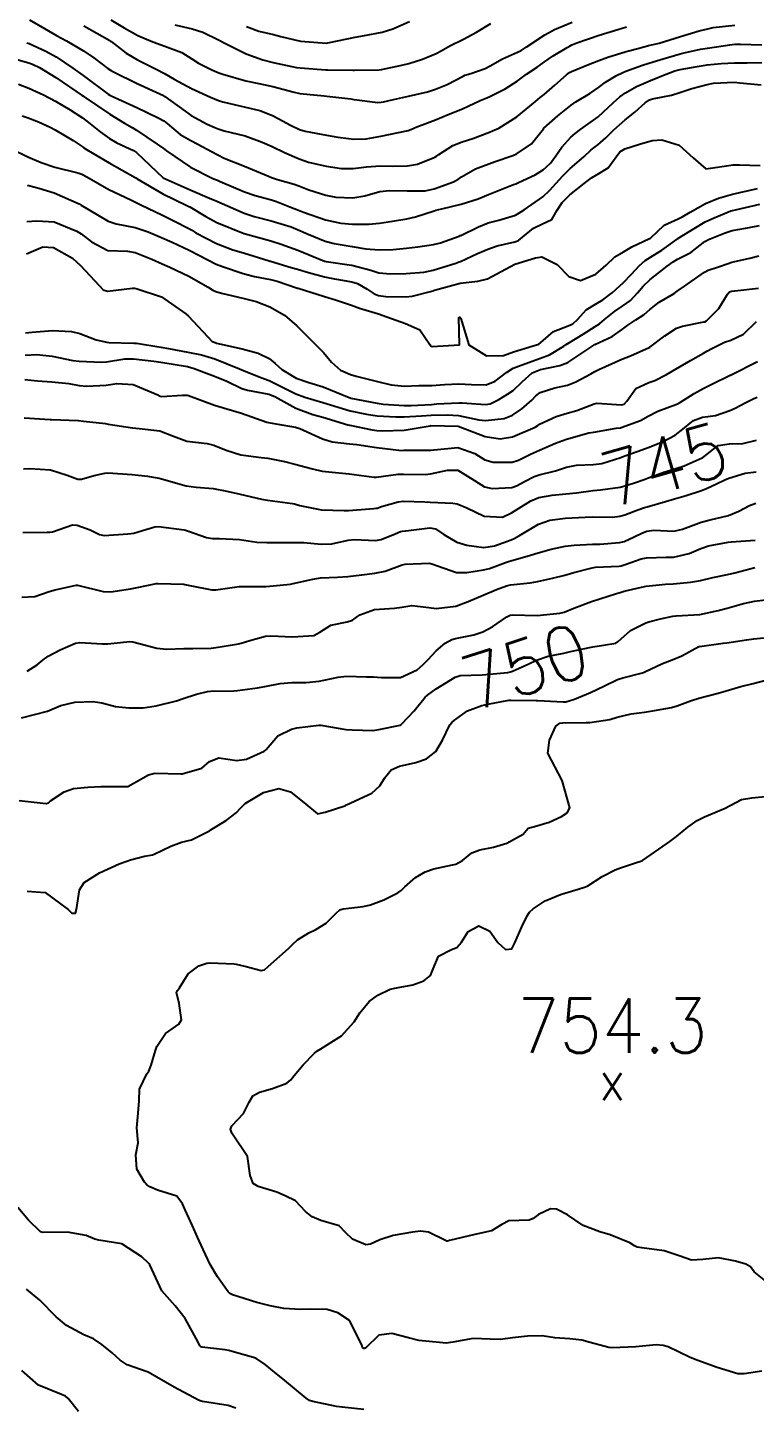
# Model space of a CAD drawing. Header units: metres. Extents: x 318500 to 325275, y 7408834 to 7428799.
# Drawn here: x 320091.4 to 320145, y 7412787.3 to 7412889 of the extents above; entities that cross this region are included whole.
import ezdxf
from ezdxf.enums import TextEntityAlignment as Align

# ---------------------------------------------------------------- set-up
doc = ezdxf.new("R2010")
doc.units = ezdxf.units.M
doc.header["$MEASUREMENT"] = 0
for name, color, linetype in [('Cotas', 45, 'Continuous'), ('Curvas de Nivel 1m', 11, 'Continuous'), ('Curvas de Nivel 5m', 15, 'Continuous'), ('Pontos Cotados', 45, 'Continuous')]:
    doc.layers.add(name, color=color, linetype=linetype)
doc.styles.add('Style-STANDARD', font='STANDARD.shx')

# ---------------------------------------------------------------- blocks, each defined once
blk = doc.blocks.new('ELVTXT_88')
at = {"layer": 'Pontos Cotados', "linetype": 'Continuous', "style": 'Style-STANDARD'}
for s, height, p in [('754.3', 4, (0, 4)), ('x', 3, (0, 0))]:
    blk.add_text(s, height=height, dxfattribs=at).set_placement(p, align=Align.MIDDLE_CENTER)

msp = doc.modelspace()

# ---------------------------------------------------------------- linework, layer by layer
at = {"layer": 'Curvas de Nivel 1m', "flags": 128}
for points, elevation in [([(320091.58, 7412889.52), (320092.68, 7412888.89), (320093.57, 7412888.38), (320094.31, 7412887.97), (320095.55, 7412887.24), (320096.32, 7412886.72), (320097.35, 7412885.93), (320097.54, 7412885.81), (320097.78, 7412885.68), (320099.52, 7412884.84), (320101.45, 7412883.94), (320101.51, 7412883.91), (320101.56, 7412883.88), (320103.49, 7412882.47), (320104.67, 7412881.83), (320105.24, 7412881.59), (320105.48, 7412881.49), (320105.94, 7412881.35), (320107.48, 7412880.97), (320108.73, 7412880.52), (320109.47, 7412880.19), (320110.37, 7412879.76), (320111.45, 7412879.27), (320112.15, 7412879.03), (320113.45, 7412878.74), (320114.57, 7412878.57), (320115.44, 7412878.56), (320116.42, 7412878.7), (320117.45, 7412878.77), (320118.35, 7412878.75), (320119.45, 7412878.77), (320120.19, 7412878.89), (320121.46, 7412879.4), (320121.59, 7412879.48), (320121.76, 7412879.61), (320122.8, 7412880.26), (320123.47, 7412880.54), (320124.26, 7412880.79), (320125.49, 7412881.25), (320125.71, 7412881.34), (320126.18, 7412881.55), (320127.5, 7412882.38), (320128.88, 7412883.51), (320129.23, 7412883.79), (320129.52, 7412884.03), (320130.3, 7412884.72), (320131.18, 7412885.48), (320131.39, 7412885.64), (320131.54, 7412885.72), (320132.78, 7412886.23), (320133.56, 7412886.53), (320134.22, 7412886.78), (320135.57, 7412887.18), (320135.76, 7412887.23), (320136.43, 7412887.41), (320137.31, 7412887.66), (320137.57, 7412887.71), (320137.99, 7412887.81), (320139.58, 7412888.3), (320140.95, 7412888.71), (320141.59, 7412888.87), (320141.98, 7412888.95), (320143.59, 7412889.14)], 732), ([(320107.58, 7412889.02), (320108.49, 7412888.7), (320109.58, 7412888.44), (320110.11, 7412888.3), (320111.57, 7412887.96), (320113.48, 7412887.81), (320113.57, 7412887.82), (320113.7, 7412887.85), (320115.58, 7412888.24), (320116.27, 7412888.37), (320117.58, 7412888.62), (320118.37, 7412888.87), (320119.59, 7412889.4)], 728), ([(320095.58, 7412889.07), (320097.49, 7412888), (320097.56, 7412887.96), (320097.6, 7412887.93), (320098.71, 7412887.07), (320099.55, 7412886.57), (320100.92, 7412885.89), (320101.54, 7412885.56), (320102.24, 7412885.16), (320103.52, 7412884.47), (320104.92, 7412883.83), (320105.51, 7412883.59), (320105.84, 7412883.49), (320107.5, 7412883.08), (320108.56, 7412882.84), (320109.5, 7412882.48), (320109.96, 7412882.23), (320110.82, 7412881.75), (320111.49, 7412881.44), (320111.9, 7412881.32), (320113.48, 7412881.03), (320114.3, 7412880.88), (320115.48, 7412880.73), (320116.4, 7412880.76), (320117.48, 7412880.95), (320118.07, 7412881.07), (320119.49, 7412881.36), (320119.69, 7412881.44), (320120.14, 7412881.63), (320121.5, 7412882.15), (320122.44, 7412882.54), (320123.5, 7412882.96), (320123.93, 7412883.15), (320124.8, 7412883.57), (320125.29, 7412883.78), (320125.51, 7412883.87), (320126.64, 7412884.43), (320127.53, 7412885.01), (320127.83, 7412885.23), (320128.23, 7412885.52), (320129.01, 7412886.04), (320129.55, 7412886.42), (320130.19, 7412886.86), (320131.21, 7412887.48), (320131.45, 7412887.61), (320131.57, 7412887.67), (320131.92, 7412887.82), (320133.58, 7412888.4), (320134.96, 7412888.81), (320135.59, 7412889)], 731), ([(320102.3, 7412889.15), (320103.58, 7412888.87), (320104.35, 7412888.62), (320105.57, 7412888.02), (320105.94, 7412887.82), (320107.56, 7412887.01), (320108.77, 7412886.57), (320109.55, 7412886.37), (320111.27, 7412886.02), (320111.54, 7412885.98), (320113.42, 7412885.84), (320113.54, 7412885.84), (320115.41, 7412885.82), (320115.54, 7412885.82), (320117.37, 7412885.84), (320117.54, 7412885.86), (320119.02, 7412886.18), (320119.55, 7412886.31), (320120.55, 7412886.63), (320121.56, 7412887.05), (320121.92, 7412887.25), (320122.56, 7412887.6), (320123.58, 7412888.11), (320124.53, 7412888.62), (320125.59, 7412889.26)], 729), ([(320091.38, 7412887.84), (320091.56, 7412887.77), (320092.78, 7412887.22), (320093.55, 7412886.8), (320094.77, 7412885.97), (320095.53, 7412885.41), (320097.39, 7412884.05), (320097.51, 7412883.97), (320097.6, 7412883.93), (320099.5, 7412883.06), (320101.07, 7412882.3), (320101.48, 7412882.07), (320101.74, 7412881.88), (320102.69, 7412881.08), (320103.47, 7412880.62), (320103.98, 7412880.36), (320104.99, 7412879.83), (320105.46, 7412879.57), (320105.92, 7412879.34), (320107.44, 7412878.73), (320109.2, 7412878), (320109.43, 7412877.91), (320109.87, 7412877.76), (320111.09, 7412877.41), (320111.43, 7412877.28), (320112.17, 7412876.99), (320113.42, 7412876.6), (320114.16, 7412876.45), (320115.42, 7412876.41), (320116.31, 7412876.56), (320117.42, 7412876.87), (320118.13, 7412876.95), (320119.42, 7412876.92), (320120.74, 7412876.93), (320121.42, 7412877.08), (320122.83, 7412877.59), (320123.22, 7412877.8), (320123.44, 7412877.95), (320124.47, 7412878.54), (320125.45, 7412878.92), (320125.92, 7412879.08), (320127.21, 7412879.53), (320127.39, 7412879.6), (320127.46, 7412879.63), (320128.59, 7412880.39), (320129.47, 7412881.5), (320129.49, 7412881.53), (320130.54, 7412882.45), (320131.51, 7412883.23), (320131.86, 7412883.47), (320132.89, 7412884.09), (320133.53, 7412884.53), (320134.05, 7412884.93), (320134.86, 7412885.43), (320135.32, 7412885.65), (320135.54, 7412885.74), (320136.77, 7412886.19), (320137.56, 7412886.44), (320138.29, 7412886.66), (320139.56, 7412887.02), (320139.85, 7412887.08), (320141.06, 7412887.35), (320141.57, 7412887.44), (320143.21, 7412887.68), (320143.57, 7412887.72), (320143.99, 7412887.73), (320145.57, 7412887.67)], 733), ([(320090.24, 7412886.72), (320091.54, 7412886.35), (320091.8, 7412886.26), (320092.31, 7412886), (320093.53, 7412885.27), (320095.46, 7412883.96), (320095.51, 7412883.93), (320095.6, 7412883.86), (320097.49, 7412882.58), (320098.59, 7412881.91), (320099.16, 7412881.59), (320099.47, 7412881.39), (320100.98, 7412880.37), (320101.46, 7412880.04), (320101.56, 7412879.97), (320101.69, 7412879.88), (320103.44, 7412878.67), (320105.1, 7412877.82), (320105.43, 7412877.7), (320105.63, 7412877.62), (320107.42, 7412876.85), (320108.21, 7412876.58), (320109.41, 7412876.25), (320109.78, 7412876.13), (320110.78, 7412875.75), (320111.41, 7412875.51), (320111.79, 7412875.35), (320113.4, 7412874.79), (320114.54, 7412874.55), (320115.39, 7412874.47), (320116.6, 7412874.47), (320117.39, 7412874.55), (320118.35, 7412874.7), (320119.4, 7412874.87), (320120.03, 7412875), (320121.41, 7412875.45), (320121.53, 7412875.49), (320121.98, 7412875.6), (320123.41, 7412875.94), (320124.65, 7412876.34), (320125.42, 7412876.65), (320127.27, 7412877.38), (320127.43, 7412877.44), (320127.62, 7412877.53), (320128.85, 7412878.1), (320129.44, 7412878.46), (320129.98, 7412878.96), (320130.39, 7412879.49), (320130.83, 7412880.13), (320131.48, 7412880.88), (320131.8, 7412881.16), (320132.23, 7412881.47), (320133.5, 7412882.37), (320134.64, 7412883.43), (320135.09, 7412883.85), (320135.52, 7412884.15), (320136.34, 7412884.6), (320137.54, 7412885.12), (320137.74, 7412885.2), (320138.19, 7412885.39), (320139.16, 7412885.76), (320139.55, 7412885.86), (320140.81, 7412886.09), (320141.55, 7412886.2), (320142.58, 7412886.31), (320143.56, 7412886.36), (320144.5, 7412886.36), (320145.56, 7412886.38)], 734), ([(320091.05, 7412882.45), (320091.48, 7412882.3), (320092.25, 7412882), (320093.11, 7412881.62), (320093.47, 7412881.43), (320094.79, 7412880.64), (320095.46, 7412880.18), (320095.58, 7412880.08), (320095.78, 7412879.96), (320097.45, 7412878.99), (320099.36, 7412877.9), (320099.43, 7412877.87), (320099.52, 7412877.81), (320101.41, 7412876.7), (320103.19, 7412875.85), (320103.33, 7412875.78), (320103.4, 7412875.75), (320104.59, 7412875.03), (320105.39, 7412874.59), (320107.34, 7412873.8), (320107.38, 7412873.79), (320107.4, 7412873.78), (320109.37, 7412873.23), (320110.13, 7412873), (320111.36, 7412872.55), (320113.33, 7412871.74), (320113.35, 7412871.74), (320113.44, 7412871.72), (320115.14, 7412871.48), (320115.35, 7412871.44), (320116.74, 7412871.07), (320117.34, 7412870.89), (320118.19, 7412870.8), (320119.34, 7412870.83), (320120.66, 7412870.94), (320121.34, 7412871.08), (320123.01, 7412871.59), (320123.26, 7412871.68), (320123.35, 7412871.72), (320124.62, 7412872.31), (320125.37, 7412872.63), (320126.06, 7412872.86), (320127.37, 7412873.17), (320127.63, 7412873.27), (320127.93, 7412873.52), (320128.73, 7412874.17), (320129.39, 7412874.48), (320130.08, 7412874.81), (320130.47, 7412875.49), (320130.84, 7412876.06), (320131.42, 7412876.63), (320132.48, 7412877.46), (320133.02, 7412877.87), (320133.44, 7412878.13), (320134.25, 7412878.63), (320134.82, 7412879.43), (320135.1, 7412879.79), (320135.47, 7412880.02), (320136.54, 7412880.35), (320137.48, 7412880.62), (320138.2, 7412880.67), (320139.47, 7412880.29), (320140.5, 7412879.35), (320141.45, 7412878.55), (320142.13, 7412878.65), (320143.45, 7412878.84), (320143.93, 7412878.84), (320145.45, 7412878.8)], 736), ([(320090.25, 7412880.03), (320091.45, 7412879.43), (320092.44, 7412879), (320093.44, 7412878.67), (320095.15, 7412878.24), (320095.43, 7412878.15), (320095.8, 7412877.95), (320097.42, 7412877.03), (320099.05, 7412876.26), (320099.4, 7412876.09), (320099.78, 7412875.9), (320101.39, 7412875.13), (320102.23, 7412874.71), (320103.38, 7412874.12), (320103.55, 7412874.02), (320103.84, 7412873.84), (320105.37, 7412873.05), (320106.58, 7412872.58), (320107.36, 7412872.35), (320109.25, 7412871.77), (320109.33, 7412871.75), (320109.35, 7412871.74), (320110.88, 7412871.28), (320111.34, 7412871.15), (320112.16, 7412870.91), (320113.34, 7412870.58), (320114.06, 7412870.43), (320115.34, 7412870.23), (320115.75, 7412870.1), (320116.48, 7412869.67), (320117, 7412869.34), (320117.32, 7412869.22), (320117.84, 7412869.13), (320119.32, 7412869.11), (320119.8, 7412869.16), (320121.33, 7412869.56), (320121.36, 7412869.58), (320121.43, 7412869.61), (320123.34, 7412870.13), (320124.63, 7412870.27), (320125.34, 7412870.45), (320127.35, 7412871.53), (320128.88, 7412871.98), (320129.36, 7412872.07), (320130.48, 7412871.49), (320131.34, 7412870.61), (320132.19, 7412870.32), (320133.34, 7412870.78), (320134.1, 7412871.44), (320134.73, 7412872.06), (320135.37, 7412872.44), (320135.99, 7412872.79), (320137.3, 7412873.4), (320137.36, 7412873.43), (320137.38, 7412873.45), (320138.38, 7412874.4), (320139.4, 7412874.86), (320139.75, 7412875.02), (320140.29, 7412875.36), (320141.42, 7412876), (320142.37, 7412876.39), (320143.42, 7412876.67), (320145.24, 7412877.1)], 737), ([(320091.42, 7412877.34), (320092.28, 7412877.13), (320093.41, 7412876.77), (320095.24, 7412875.96), (320095.4, 7412875.87), (320096.6, 7412875.15), (320097.39, 7412874.7), (320097.97, 7412874.5), (320099.38, 7412874.21), (320100.34, 7412873.89), (320101.37, 7412873.46), (320102.09, 7412873.14), (320103.36, 7412872.55), (320104.73, 7412871.83), (320105.35, 7412871.53), (320105.81, 7412871.35), (320107.34, 7412870.84), (320108.16, 7412870.62), (320109.34, 7412870.39), (320109.84, 7412870.26), (320111.33, 7412869.76), (320111.38, 7412869.74), (320113.32, 7412869.13), (320114.13, 7412868.9), (320115.31, 7412868.51), (320115.9, 7412868.27), (320117.3, 7412867.85), (320117.93, 7412867.65), (320119.29, 7412867.15), (320120.35, 7412866.69), (320121.09, 7412865.61), (320121.15, 7412865.5), (320121.27, 7412865.45), (320123.27, 7412865.58), (320123.24, 7412867.58), (320123.27, 7412867.61), (320123.3, 7412867.61), (320123.34, 7412867.58), (320123.37, 7412867.51), (320123.96, 7412865.57), (320125.26, 7412864.76), (320126.53, 7412864.8), (320127.27, 7412865.05), (320128.72, 7412865.51), (320129.14, 7412865.63), (320129.27, 7412865.75), (320130.21, 7412866.57), (320131.29, 7412866.97), (320131.64, 7412867.13), (320132.01, 7412867.47), (320132.62, 7412868.15), (320133.32, 7412868.58), (320133.86, 7412868.9), (320134.55, 7412869.43), (320135.34, 7412870.15), (320135.96, 7412870.79), (320136.55, 7412871.41), (320136.97, 7412871.79), (320137.36, 7412872.03), (320138.2, 7412872.56), (320139.34, 7412873.37), (320139.36, 7412873.39), (320139.38, 7412873.4), (320140.59, 7412874.15), (320141.4, 7412874.63), (320141.88, 7412874.86), (320142.99, 7412875.32), (320143.29, 7412875.44), (320143.41, 7412875.47), (320143.62, 7412875.52), (320145.42, 7412875.94)], 738), ([(320091.39, 7412874.66), (320092.11, 7412874.72), (320093.39, 7412874.65), (320095.07, 7412873.96), (320095.38, 7412873.76), (320096.16, 7412873.16), (320097.36, 7412872.53), (320098.8, 7412872.47), (320099.36, 7412872.39), (320100.61, 7412871.89), (320101.35, 7412871.55), (320101.92, 7412871.29), (320103.33, 7412870.64), (320104.74, 7412869.83), (320105.1, 7412869.6), (320105.32, 7412869.5), (320105.74, 7412869.39), (320107.31, 7412869.01), (320108.29, 7412868.76), (320109.31, 7412868.38), (320110.38, 7412867.75), (320111.29, 7412866.97), (320112.55, 7412865.73), (320113.26, 7412865.01), (320113.85, 7412864.31), (320114.52, 7412863.7), (320115.25, 7412863.39), (320115.66, 7412863.27), (320117.24, 7412862.87), (320118.25, 7412862.64), (320119.23, 7412862.54), (320120.29, 7412862.57), (320121.23, 7412862.59), (320122.18, 7412862.66), (320123.24, 7412862.71), (320124.16, 7412862.65), (320125.24, 7412862.64), (320125.9, 7412862.89), (320126.75, 7412863.54), (320127.25, 7412863.85), (320127.82, 7412864.08), (320129.26, 7412864.6), (320129.91, 7412864.85), (320130.98, 7412865.48), (320131.15, 7412865.6), (320131.27, 7412865.68), (320132.4, 7412866.35), (320133.29, 7412866.92), (320133.61, 7412867.13), (320133.98, 7412867.44), (320134.7, 7412868.04), (320135.32, 7412868.44), (320135.9, 7412868.84), (320136.41, 7412869.41), (320136.83, 7412869.91), (320137.34, 7412870.39), (320138.59, 7412871.38), (320139.03, 7412871.7), (320139.36, 7412871.88), (320140.33, 7412872.39), (320141.38, 7412873.18), (320141.47, 7412873.25), (320141.65, 7412873.34), (320142.87, 7412873.84), (320143.39, 7412873.99), (320144.51, 7412874.19), (320145.4, 7412874.37)], 739), ([(320091.28, 7412866.46), (320091.78, 7412866.5), (320093.28, 7412866.62), (320094.68, 7412866.57), (320095.28, 7412866.41), (320096.49, 7412865.94), (320097.27, 7412865.77), (320097.44, 7412865.76), (320099.27, 7412865.71), (320099.48, 7412865.69), (320101.26, 7412865.4), (320101.83, 7412865.31), (320103.26, 7412865.04), (320104.25, 7412864.84), (320105.25, 7412864.55), (320107.07, 7412863.8), (320107.24, 7412863.73), (320108.64, 7412863.17), (320109.24, 7412862.94), (320110.81, 7412862.17), (320111.22, 7412861.97), (320111.89, 7412861.73), (320113.21, 7412861.33), (320113.77, 7412861.15), (320115.21, 7412860.72), (320116.42, 7412860.46), (320117.2, 7412860.35), (320118.59, 7412860.26), (320119.2, 7412860.26), (320120.47, 7412860.35), (320121.2, 7412860.39), (320122.38, 7412860.42), (320123.2, 7412860.36), (320124.71, 7412860.05), (320125.2, 7412859.99), (320126.58, 7412860.16), (320127.2, 7412860.4), (320127.87, 7412860.86), (320128.61, 7412861.51), (320128.91, 7412861.82), (320129.23, 7412862.06), (320130.32, 7412862.4), (320131.24, 7412862.61), (320131.85, 7412862.86), (320132.97, 7412863.45), (320133.25, 7412863.6), (320133.56, 7412863.76), (320135.26, 7412864.52), (320135.9, 7412864.77), (320137.27, 7412865.38), (320137.31, 7412865.4), (320138.42, 7412866.24), (320139.29, 7412866.8), (320139.71, 7412866.95), (320141.3, 7412867.26), (320141.36, 7412867.28), (320141.48, 7412867.34), (320142.39, 7412868.25), (320143.03, 7412869.32), (320143.18, 7412869.47), (320143.33, 7412869.52), (320143.57, 7412869.55), (320145.33, 7412869.76)], 741), ([(320091.25, 7412864.81), (320092.13, 7412864.87), (320093.25, 7412864.73), (320094.78, 7412864.43), (320095.25, 7412864.38), (320096.87, 7412864.31), (320097.25, 7412864.33), (320098.62, 7412864.54), (320099.25, 7412864.55), (320100.75, 7412864.38), (320101.25, 7412864.31), (320103.09, 7412864.01), (320103.24, 7412863.98), (320103.72, 7412863.84), (320104.82, 7412863.41), (320105.23, 7412863.26), (320106.13, 7412862.91), (320107.23, 7412862.37), (320107.66, 7412862.23), (320109.22, 7412861.93), (320109.66, 7412861.76), (320111.21, 7412860.92), (320112.47, 7412860.45), (320113.2, 7412860.25), (320115.04, 7412859.69), (320115.15, 7412859.66), (320115.19, 7412859.65), (320116.85, 7412859.32), (320117.19, 7412859.27), (320117.61, 7412859.24), (320119.19, 7412859.29), (320121.13, 7412859.61), (320121.18, 7412859.62), (320123.19, 7412859.58), (320125.18, 7412858.81), (320126.29, 7412858.65), (320127.18, 7412858.79), (320128.86, 7412859.5), (320129.06, 7412859.63), (320129.19, 7412859.72), (320130.4, 7412860.29), (320131.21, 7412860.53), (320131.94, 7412860.74), (320133.22, 7412861.24), (320133.4, 7412861.27), (320135.22, 7412861.16), (320135.42, 7412861.21), (320135.61, 7412861.42), (320136.29, 7412862.35), (320137.24, 7412862.8), (320137.69, 7412862.94), (320138.54, 7412863.38), (320139.25, 7412863.8), (320140.31, 7412864.41), (320141.27, 7412864.96), (320141.51, 7412865.1), (320141.93, 7412865.33), (320142.83, 7412865.77), (320143.28, 7412865.93), (320144.22, 7412866.37), (320145.17, 7412867.29)], 742), ([(320091.23, 7412863.01), (320092.16, 7412862.93), (320093.23, 7412862.85), (320094.48, 7412862.72), (320095.23, 7412862.59), (320095.81, 7412862.54), (320097.23, 7412862.61), (320098.03, 7412862.72), (320099.23, 7412862.65), (320101.04, 7412861.88), (320101.22, 7412861.8), (320101.32, 7412861.78), (320102.87, 7412861.86), (320103.22, 7412861.87), (320103.24, 7412861.87), (320103.29, 7412861.85), (320105.21, 7412861.14), (320106.14, 7412860.87), (320107.2, 7412860.54), (320109.08, 7412859.88), (320109.19, 7412859.85), (320109.74, 7412859.76), (320111.19, 7412859.52), (320111.51, 7412859.41), (320113.17, 7412858.65), (320113.89, 7412858.43), (320115.18, 7412858.27), (320115.71, 7412858.22), (320117.17, 7412858.02), (320119.01, 7412857.8), (320119.17, 7412857.81), (320119.35, 7412857.81), (320121.17, 7412857.81), (320121.41, 7412857.84), (320123.17, 7412858), (320124.4, 7412857.57), (320125.16, 7412857.1), (320125.77, 7412856.94), (320127.16, 7412856.93), (320127.62, 7412857.07), (320128.52, 7412857.51), (320129.17, 7412857.81), (320130.35, 7412858.32), (320131.18, 7412858.62), (320132.81, 7412859.08), (320133.19, 7412859.15), (320134.84, 7412859.43), (320135.14, 7412859.47), (320135.19, 7412859.48), (320136.62, 7412859.99), (320137.2, 7412860.33), (320137.9, 7412860.7), (320139.22, 7412861.18), (320139.35, 7412861.24), (320139.57, 7412861.36), (320140.59, 7412861.99), (320141.24, 7412862.36), (320141.88, 7412862.69), (320143.19, 7412863.32), (320143.23, 7412863.34), (320143.25, 7412863.35), (320143.31, 7412863.37), (320145.26, 7412864.34)], 743), ([(320091.19, 7412860.19), (320093.1, 7412860.07), (320093.19, 7412860.07), (320095.16, 7412859.99), (320095.19, 7412859.99), (320095.55, 7412859.95), (320097.19, 7412859.77), (320097.37, 7412859.74), (320099.18, 7412859.45), (320099.66, 7412859.42), (320101.18, 7412859.24), (320102.2, 7412858.84), (320103.17, 7412858.48), (320104.68, 7412858.31), (320105.17, 7412858.18), (320106.09, 7412857.81), (320107.16, 7412857.48), (320108.65, 7412857.27), (320109.15, 7412857.23), (320110.39, 7412856.99), (320111.15, 7412856.78), (320112.45, 7412856.43), (320113.15, 7412856.27), (320113.64, 7412856.21), (320115.15, 7412856.08), (320116.98, 7412855.82), (320117.14, 7412855.82), (320118.75, 7412856.04), (320119.15, 7412856.05), (320120.74, 7412856.02), (320121.15, 7412856.06), (320122.39, 7412856.35), (320123.15, 7412856.35), (320124.39, 7412855.57), (320125.13, 7412855.11), (320125.7, 7412854.98), (320127.13, 7412855.07), (320127.48, 7412855.18), (320128.12, 7412855.52), (320128.78, 7412855.87), (320129.15, 7412856), (320130.35, 7412856.29), (320131.16, 7412856.56), (320131.91, 7412856.72), (320133.16, 7412856.76), (320133.77, 7412856.83), (320135.17, 7412857.28), (320135.27, 7412857.32), (320135.54, 7412857.42), (320136.73, 7412857.84), (320137.18, 7412858.02), (320138.24, 7412858.44), (320139.19, 7412858.91), (320139.74, 7412859.36), (320140.54, 7412860.01), (320141.2, 7412860.25), (320142.15, 7412860.38), (320143.21, 7412860.73), (320143.61, 7412860.92), (320144.34, 7412861.3), (320144.93, 7412861.59), (320145.23, 7412861.71)], 744), ([(320091.08, 7412851.74), (320092.87, 7412851.78), (320093.08, 7412851.77), (320093.27, 7412851.79), (320093.76, 7412851.97), (320094.74, 7412852.31), (320095.09, 7412852.3), (320096.06, 7412851.95), (320096.73, 7412851.59), (320097.08, 7412851.52), (320098.82, 7412851.64), (320099.08, 7412851.68), (320099.27, 7412851.71), (320099.92, 7412851.89), (320100.81, 7412852.16), (320101.08, 7412852.18), (320102.99, 7412851.94), (320103.08, 7412851.92), (320103.3, 7412851.85), (320104.64, 7412851.39), (320105.07, 7412851.31), (320105.59, 7412851.3), (320107.07, 7412851.23), (320108.34, 7412851.04), (320109.07, 7412851), (320110.33, 7412851), (320111.08, 7412851.01), (320111.8, 7412851.01), (320113.08, 7412850.9), (320113.87, 7412850.91), (320115.08, 7412851.18), (320115.55, 7412851.22), (320117.08, 7412851.15), (320117.51, 7412851.23), (320118.54, 7412851.65), (320118.92, 7412851.81), (320119.09, 7412851.85), (320119.33, 7412851.88), (320121.09, 7412852.08), (320121.5, 7412852.01), (320122.12, 7412851.59), (320123.08, 7412851.03), (320123.83, 7412850.82), (320125.08, 7412850.65), (320125.87, 7412850.76), (320127.09, 7412851.2), (320127.32, 7412851.3), (320127.7, 7412851.52), (320129.1, 7412852.36), (320129.94, 7412852.65), (320131.1, 7412852.8), (320132.54, 7412852.89), (320133.1, 7412852.9), (320134.55, 7412852.88), (320135.11, 7412852.94), (320135.47, 7412853.06), (320136.44, 7412853.41), (320136.93, 7412853.59), (320137.11, 7412853.64), (320138.47, 7412854.03), (320139.12, 7412854.22), (320140, 7412854.48), (320141.13, 7412854.85), (320141.48, 7412854.99), (320142.22, 7412855.33), (320142.85, 7412855.62), (320143.15, 7412855.75), (320144.35, 7412856.11), (320145.15, 7412856.22)], 746), ([(320091.01, 7412846.98), (320091.98, 7412847.03), (320093.02, 7412847.4), (320093.47, 7412847.53), (320095.03, 7412847.87), (320095.13, 7412847.86), (320097.02, 7412847.39), (320097.57, 7412847.37), (320099.03, 7412847.6), (320099.28, 7412847.64), (320100.48, 7412847.89), (320100.93, 7412847.99), (320101.03, 7412847.99), (320102.95, 7412847.93), (320103.03, 7412847.92), (320103.4, 7412847.84), (320105.03, 7412847.53), (320105.31, 7412847.53), (320107.03, 7412847.76), (320107.06, 7412847.77), (320109.03, 7412847.77), (320110.82, 7412847.95), (320111.03, 7412847.98), (320112.47, 7412848.3), (320113.04, 7412848.4), (320114.28, 7412848.46), (320115.04, 7412848.51), (320116.08, 7412848.64), (320117.05, 7412848.74), (320117.81, 7412848.89), (320119.06, 7412849.36), (320119.28, 7412849.41), (320121.06, 7412849.48), (320121.23, 7412849.44), (320123.05, 7412848.81), (320123.83, 7412848.79), (320125.05, 7412848.99), (320125.5, 7412849.1), (320126.68, 7412849.54), (320126.96, 7412849.63), (320127.06, 7412849.66), (320128.51, 7412850.07), (320129.07, 7412850.26), (320130.03, 7412850.53), (320131.08, 7412850.73), (320131.74, 7412850.81), (320133.08, 7412850.88), (320133.63, 7412850.89), (320135.08, 7412851), (320135.42, 7412851.09), (320136.1, 7412851.41), (320136.77, 7412851.73), (320137.09, 7412851.85), (320137.61, 7412851.91), (320139.09, 7412851.85), (320139.72, 7412851.99), (320141.1, 7412852.51), (320141.75, 7412852.69), (320143.11, 7412853), (320143.88, 7412853.31), (320144.67, 7412853.74), (320145.12, 7412853.91)], 747), ([(320091.4, 7412841.54), (320092.15, 7412841.99), (320092.59, 7412842.36), (320092.96, 7412842.64), (320093.84, 7412843.1), (320094.97, 7412843.6), (320095.28, 7412843.65), (320096.97, 7412843.55), (320097.35, 7412843.55), (320098.98, 7412843.71), (320099.19, 7412843.69), (320100.97, 7412843.23), (320101.7, 7412843.14), (320102.97, 7412843.19), (320103.62, 7412843.19), (320104.97, 7412843.22), (320105.48, 7412843.31), (320106.98, 7412843.55), (320107.18, 7412843.59), (320107.83, 7412843.79), (320108.98, 7412844.11), (320109.36, 7412844.14), (320110.98, 7412844.07), (320112.54, 7412844.17), (320112.99, 7412844.4), (320113.79, 7412844.92), (320115, 7412845.17), (320115.39, 7412845.3), (320115.94, 7412845.68), (320117.01, 7412846.08), (320118.48, 7412846.18), (320119.02, 7412846.24), (320119.76, 7412846.37), (320121.02, 7412846.23), (320121.56, 7412846.14), (320123.02, 7412846.32), (320123.93, 7412846.66), (320125.03, 7412847.14), (320126.02, 7412847.55), (320126.74, 7412847.82), (320127.04, 7412847.89), (320128.5, 7412848.05), (320129.04, 7412848.14), (320130.15, 7412848.38), (320131.05, 7412848.6), (320131.72, 7412848.8), (320133.06, 7412849.15), (320133.31, 7412849.19), (320135.06, 7412849.26), (320135.19, 7412849.29), (320135.57, 7412849.41), (320136.67, 7412849.8), (320137.07, 7412849.89), (320138.53, 7412849.92), (320139.07, 7412849.94), (320140.22, 7412850.21), (320141.08, 7412850.57), (320141.65, 7412850.76), (320143.09, 7412851.04), (320143.33, 7412851.07), (320145.09, 7412851.19)], 748), ([(320090.99, 7412838.1), (320092.91, 7412838.59), (320093.89, 7412838.99), (320094.91, 7412839.25), (320096.28, 7412839.3), (320096.91, 7412839.2), (320097.91, 7412838.92), (320098.91, 7412838.82), (320099.97, 7412838.83), (320100.91, 7412838.97), (320102.41, 7412839.35), (320102.92, 7412839.51), (320103.9, 7412839.84), (320104.71, 7412840.03), (320104.92, 7412840.05), (320106.65, 7412840.08), (320106.92, 7412840.11), (320108.4, 7412840.31), (320108.93, 7412840.41), (320110.05, 7412840.63), (320110.93, 7412840.69), (320111.97, 7412840.7), (320112.94, 7412840.8), (320114.34, 7412841.1), (320114.94, 7412841.16), (320116.39, 7412841.12), (320116.94, 7412841.12), (320117.53, 7412841.07), (320118.94, 7412841.07), (320120.15, 7412841.62), (320120.58, 7412841.99), (320120.96, 7412842.38), (320121.55, 7412843.02), (320122.23, 7412843.59), (320122.71, 7412843.86), (320122.99, 7412843.93), (320124.34, 7412844.21), (320124.99, 7412844.44), (320125.74, 7412844.81), (320126.76, 7412845.53), (320127.01, 7412845.66), (320127.16, 7412845.67), (320129.01, 7412845.64), (320130.69, 7412845.81), (320131.01, 7412845.89), (320131.71, 7412846.17), (320133.02, 7412846.66), (320134.85, 7412847.25), (320135.03, 7412847.3), (320135.12, 7412847.33), (320135.42, 7412847.42), (320136.71, 7412847.73), (320137.04, 7412847.8), (320138.48, 7412847.94), (320139.04, 7412847.97), (320140.31, 7412848.09), (320141.04, 7412848.22), (320141.96, 7412848.42), (320143.05, 7412848.65), (320143.58, 7412848.78), (320145.06, 7412849.18)], 749), ([(320091.41, 7412825.32), (320092.73, 7412825.21), (320094.44, 7412823.96), (320094.71, 7412823.71), (320094.97, 7412823.69), (320095.04, 7412823.96), (320095.26, 7412825.42), (320095.61, 7412825.95), (320096.75, 7412826.68), (320098.18, 7412827.34), (320098.76, 7412827.54), (320099.03, 7412827.62), (320100.06, 7412827.89), (320100.64, 7412828), (320100.76, 7412828.04), (320101.99, 7412828.64), (320102.78, 7412828.92), (320103.52, 7412829.1), (320104.79, 7412829.73), (320104.84, 7412829.77), (320104.91, 7412829.82), (320106.09, 7412830.52), (320106.81, 7412831.1), (320107.15, 7412831.46), (320107.48, 7412831.79), (320108.83, 7412832.6), (320109.96, 7412832.88), (320110.83, 7412832.64), (320111.96, 7412831.73), (320112.81, 7412831.01), (320113.38, 7412831.14), (320114.82, 7412831.62), (320114.87, 7412831.64), (320114.95, 7412831.69), (320116.83, 7412832.55), (320117.42, 7412833.07), (320117.74, 7412833.65), (320118.25, 7412834.26), (320118.86, 7412834.53), (320120.05, 7412834.81), (320120.86, 7412835.08), (320121.54, 7412835.6), (320122.03, 7412836.44), (320122.58, 7412837.58), (320122.72, 7412837.76), (320122.91, 7412837.93), (320123.88, 7412838.6), (320124.92, 7412838.99), (320125.38, 7412839.1), (320126.93, 7412839.39), (320127.06, 7412839.4), (320128.93, 7412839.37), (320129.06, 7412839.37), (320130.93, 7412839.27), (320131.12, 7412839.28), (320131.76, 7412839.47), (320132.94, 7412839.96), (320133.93, 7412840.43), (320134.94, 7412840.91), (320135.32, 7412841.05), (320136.77, 7412841.4), (320136.9, 7412841.45), (320136.95, 7412841.48), (320138.25, 7412842.09), (320138.96, 7412842.36), (320139.68, 7412842.65), (320140.92, 7412843.34), (320140.96, 7412843.36), (320140.98, 7412843.36), (320142.72, 7412843.59), (320142.98, 7412843.62), (320144.44, 7412843.84), (320144.99, 7412843.92), (320146.23, 7412844.03)], 751), ([(320145.58, 7412789.96), (320144.27, 7412789.75), (320143.8, 7412789.76), (320142.27, 7412790.22), (320140.86, 7412790.75), (320140.28, 7412790.96), (320139.47, 7412791.35), (320138.67, 7412791.74), (320138.29, 7412791.85), (320137.77, 7412791.9), (320136.29, 7412791.74), (320134.55, 7412791.67), (320134.29, 7412791.7), (320132.92, 7412792.06), (320132.3, 7412792.23), (320131.42, 7412792.34), (320130.3, 7412792.42), (320129.37, 7412792.56), (320128.3, 7412792.54), (320127.19, 7412792.41), (320126.3, 7412792.28), (320125.54, 7412792.3), (320124.3, 7412792.35), (320122.8, 7412792.08), (320122.29, 7412792.01), (320121.81, 7412792.07), (320120.29, 7412792.22), (320119.51, 7412792.4), (320118.3, 7412792.72), (320117.34, 7412792.6), (320116.37, 7412791.66), (320116.28, 7412791.63), (320116.24, 7412791.63), (320116.14, 7412791.66), (320116.07, 7412791.88), (320115.17, 7412793.68), (320114.32, 7412794.26), (320113.53, 7412794.49), (320112.32, 7412794.52), (320111.55, 7412794.49), (320110.32, 7412794.58), (320109.32, 7412794.76), (320108.33, 7412795), (320106.54, 7412795.58), (320106.34, 7412795.68), (320106.23, 7412795.79), (320105.45, 7412796.9), (320104.9, 7412797.81), (320104.38, 7412798.91), (320103.97, 7412799.83), (320103.59, 7412800.65), (320103.05, 7412801.84), (320102.87, 7412802.29), (320102.43, 7412802.84), (320101.01, 7412803.28), (320100.44, 7412803.53), (320100.24, 7412803.67), (320100.05, 7412803.88), (320099.5, 7412804.84), (320099.42, 7412805.89), (320099.59, 7412806.78), (320099.5, 7412807.88), (320099.58, 7412808.95), (320099.67, 7412809.88), (320099.69, 7412810.73), (320100.23, 7412811.87), (320100.37, 7412812.06), (320100.56, 7412812.51), (320100.86, 7412813.58), (320100.96, 7412813.87), (320101.61, 7412814.84), (320102.6, 7412815.51), (320102.78, 7412815.85), (320102.62, 7412817.05), (320102.41, 7412817.85), (320102.49, 7412817.99), (320102.64, 7412818.19), (320103.27, 7412819.22), (320104.06, 7412819.83), (320104.66, 7412820.01), (320104.89, 7412820.04), (320106.66, 7412819.96), (320106.82, 7412819.94), (320107.56, 7412819.78), (320108.66, 7412819.48), (320108.91, 7412819.52), (320109.18, 7412819.76), (320110.67, 7412821.09), (320110.99, 7412821.42), (320111.34, 7412821.73), (320112.17, 7412822.24), (320112.69, 7412822.49), (320113.46, 7412822.95), (320114.18, 7412823.7), (320114.46, 7412823.94), (320114.71, 7412824.02), (320116.19, 7412824.2), (320116.72, 7412824.31), (320117.7, 7412824.67), (320118.73, 7412825.2), (320118.99, 7412825.38), (320119.25, 7412825.63), (320120.04, 7412826.33), (320120.76, 7412826.74), (320121.39, 7412826.97), (320122.77, 7412827.27), (320123.02, 7412827.32), (320123.51, 7412827.57), (320124.19, 7412828.15), (320124.78, 7412828.37), (320125.78, 7412828.55), (320126.78, 7412828.85), (320127.97, 7412829.51), (320128.34, 7412829.97), (320128.8, 7412830.08), (320129.9, 7412830.4), (320130.81, 7412830.83), (320131.21, 7412831.08), (320131.41, 7412831.47), (320130.85, 7412833.48), (320129.8, 7412835.49), (320129.92, 7412836.45), (320130.38, 7412837.49), (320130.69, 7412837.69), (320130.9, 7412837.72), (320132.61, 7412837.75), (320132.9, 7412837.76), (320134.36, 7412837.97), (320134.91, 7412838.13), (320135.94, 7412838.38), (320136.92, 7412838.52), (320137.67, 7412838.64), (320138.92, 7412838.85), (320139.32, 7412838.97), (320140.32, 7412839.35), (320140.93, 7412839.54), (320142.35, 7412839.91), (320142.94, 7412840.08), (320144.02, 7412840.39), (320144.94, 7412840.61), (320146.79, 7412841.11)], 752), ([(320146.35, 7412796.18), (320145, 7412797.28), (320144.73, 7412797.64), (320144.38, 7412797.83), (320143.62, 7412798.05), (320142.38, 7412798.31), (320141.23, 7412798.18), (320140.38, 7412798.12), (320139.47, 7412798.44), (320138.38, 7412798.81), (320136.73, 7412799.04), (320136.39, 7412799.09), (320136.19, 7412799.19), (320135.85, 7412799.4), (320134.4, 7412800), (320133.62, 7412800.22), (320132.41, 7412800.68), (320131.25, 7412801.46), (320130.43, 7412801.9), (320129.98, 7412801.92), (320129.11, 7412801.49), (320128.72, 7412801.19), (320128.41, 7412801.09), (320126.91, 7412801.02), (320126.41, 7412800.76), (320125.64, 7412800.3), (320124.4, 7412800.01), (320122.55, 7412799.58), (320122.39, 7412799.53), (320122.35, 7412799.54), (320122.26, 7412799.58), (320120.99, 7412800.2), (320120.4, 7412800.26), (320119.82, 7412800.2), (320118.39, 7412799.95), (320117.42, 7412799.64), (320116.72, 7412799.32), (320116.38, 7412799.25), (320115.39, 7412799.67), (320114.88, 7412800.16), (320114.4, 7412800.66), (320113.05, 7412801.06), (320112.41, 7412801.33), (320111.93, 7412801.72), (320111.2, 7412802.5), (320110.43, 7412802.88), (320109.81, 7412803.13), (320108.44, 7412803.55), (320108.06, 7412803.77), (320107.85, 7412804.37), (320107.66, 7412805.78), (320106.5, 7412807.48), (320106.4, 7412807.79), (320106.5, 7412808.03), (320107.35, 7412808.94), (320107.77, 7412809.78), (320108.05, 7412810.25), (320108.53, 7412810.52), (320109.5, 7412810.79), (320110.54, 7412811.18), (320110.85, 7412811.43), (320111.09, 7412811.73), (320111.76, 7412812.52), (320112.57, 7412813.37), (320112.76, 7412813.52), (320113.05, 7412813.71), (320114, 7412814.28), (320114.59, 7412814.67), (320115.52, 7412815.68), (320115.93, 7412816.35), (320116.62, 7412817.19), (320117.25, 7412817.65), (320118.18, 7412818.09), (320118.64, 7412818.19), (320119.85, 7412818.41), (320120.65, 7412818.71), (320121.14, 7412819.11), (320121.35, 7412819.6), (320121.74, 7412820.52), (320122.68, 7412821.03), (320123.08, 7412821.18), (320123.43, 7412821.57), (320123.91, 7412822.35), (320124.7, 7412822.76), (320125.53, 7412822.38), (320126.1, 7412821.54), (320126.68, 7412821.01), (320127.13, 7412821.08), (320127.35, 7412821.52), (320127.87, 7412822.68), (320128.28, 7412823.51), (320128.45, 7412823.77), (320128.72, 7412824.02), (320129.6, 7412824.62), (320130.73, 7412825.07), (320131.04, 7412825.17), (320132.04, 7412825.46), (320132.57, 7412825.63), (320132.74, 7412825.72), (320133.8, 7412826.39), (320134.76, 7412826.89), (320135.14, 7412827.04), (320136.25, 7412827.41), (320136.65, 7412827.53), (320136.77, 7412827.58), (320137.42, 7412828.03), (320138.79, 7412828.98), (320139.29, 7412829.36), (320140.12, 7412830.03), (320140.81, 7412830.52), (320141.35, 7412830.8), (320142.57, 7412831.32), (320142.75, 7412831.39), (320142.82, 7412831.42), (320144.07, 7412832.07), (320144.83, 7412832.2), (320145.82, 7412832.29)], 753), ([(320116.22, 7412787.13), (320114.62, 7412787.29), (320114.22, 7412787.35), (320112.48, 7412787.71), (320112.23, 7412787.8), (320111.98, 7412787.96), (320110.25, 7412789.39), (320109.8, 7412789.75), (320108.96, 7412790.45), (320108.27, 7412790.91), (320106.7, 7412791.36), (320106.28, 7412791.47), (320106.01, 7412791.53), (320104.28, 7412791.72), (320104.21, 7412791.75), (320104.14, 7412791.82), (320104.01, 7412792.1), (320103.05, 7412793.84), (320102.32, 7412794.76), (320101.33, 7412795.86), (320100.44, 7412797.79), (320100.4, 7412797.87), (320100.36, 7412797.91), (320099.86, 7412798.38), (320098.38, 7412799.34), (320096.7, 7412799.61), (320096.39, 7412799.68), (320095.75, 7412799.94), (320094.39, 7412800.2), (320092.57, 7412800.16), (320092.39, 7412800.21), (320091.5, 7412801.09), (320090.71, 7412802.01)], 751), ([(320095.18, 7412786.98), (320094.44, 7412787.95), (320094.23, 7412788.12), (320093.95, 7412788.24), (320092.24, 7412788.93), (320091.02, 7412790)], 749)]:
    msp.add_lwpolyline(points, dxfattribs=dict(at, elevation=elevation))
at = {"layer": 'Curvas de Nivel 5m', "flags": 128}
for points, elevation in [([(320097.58, 7412889.53), (320098.56, 7412888.93), (320099.57, 7412888.38), (320100.68, 7412887.89), (320101.56, 7412887.58), (320102.81, 7412887.12), (320103.55, 7412886.66), (320104.03, 7412886.32), (320105.02, 7412885.83), (320105.54, 7412885.62), (320105.84, 7412885.52), (320107.53, 7412885.03), (320108.48, 7412884.83), (320109.52, 7412884.6), (320111.08, 7412884.19), (320111.52, 7412884.1), (320113.31, 7412883.93), (320113.51, 7412883.9), (320115.27, 7412883.69), (320115.48, 7412883.66), (320115.51, 7412883.66), (320117.27, 7412883.43), (320117.51, 7412883.45), (320117.68, 7412883.48), (320118.42, 7412883.65), (320119.31, 7412883.85), (320119.51, 7412883.9), (320120.91, 7412884.23), (320121.52, 7412884.41), (320122.36, 7412884.77), (320123.54, 7412885.38), (320123.68, 7412885.44), (320124.11, 7412885.57), (320125.18, 7412885.93), (320125.55, 7412886.13), (320126.44, 7412886.66), (320127.56, 7412887.13), (320127.83, 7412887.27), (320128.2, 7412887.52), (320129.58, 7412888.43), (320130.28, 7412888.8), (320131.59, 7412889.35)], 730), ([(320090.76, 7412884.78), (320091.52, 7412884.5), (320092.62, 7412883.99), (320093.5, 7412883.53), (320094.58, 7412882.88), (320095.48, 7412882.29), (320095.93, 7412881.95), (320096.8, 7412881.26), (320097.47, 7412880.78), (320098.01, 7412880.47), (320099.24, 7412879.9), (320099.46, 7412879.76), (320101.43, 7412877.88), (320103.42, 7412876.99), (320104.85, 7412876.38), (320105.4, 7412876.15), (320106.17, 7412875.81), (320107.4, 7412875.27), (320108.15, 7412875.04), (320109.39, 7412874.71), (320110.88, 7412874.26), (320111.38, 7412874.06), (320112.13, 7412873.73), (320113.37, 7412873.21), (320114.04, 7412873.04), (320115.37, 7412872.83), (320116.38, 7412872.66), (320117.36, 7412872.58), (320118.4, 7412872.61), (320119.37, 7412872.7), (320120.2, 7412872.79), (320121.37, 7412872.96), (320121.87, 7412873.1), (320123.25, 7412873.58), (320123.34, 7412873.62), (320123.38, 7412873.63), (320124.68, 7412874.28), (320125.39, 7412874.56), (320126.18, 7412874.77), (320127.4, 7412875.14), (320127.66, 7412875.27), (320128.04, 7412875.52), (320129.42, 7412876.48), (320129.95, 7412876.97), (320130.42, 7412877.49), (320130.9, 7412878.02), (320131.45, 7412878.56), (320131.94, 7412878.98), (320132.47, 7412879.46), (320132.99, 7412879.94), (320133.47, 7412880.32), (320134.08, 7412880.84), (320134.67, 7412881.43), (320135.5, 7412882.16), (320136.21, 7412882.71), (320136.98, 7412883.41), (320137.29, 7412883.63), (320137.51, 7412883.71), (320138.92, 7412883.98), (320139.52, 7412884.16), (320140.41, 7412884.47), (320141.53, 7412884.77), (320142.01, 7412884.86), (320143.53, 7412884.92), (320143.96, 7412884.89), (320145.53, 7412884.74)], 735), ([(320091.35, 7412872.27), (320092.56, 7412872.79), (320093.36, 7412872.76), (320094.76, 7412871.97), (320095.34, 7412871.43), (320096.72, 7412869.94), (320097.02, 7412869.64), (320097.32, 7412869.54), (320099.17, 7412869.75), (320099.32, 7412869.75), (320099.51, 7412869.71), (320101.31, 7412869.12), (320102.04, 7412868.6), (320103.11, 7412867.85), (320103.3, 7412867.7), (320105.05, 7412865.82), (320105.27, 7412865.74), (320105.37, 7412865.71), (320107.26, 7412865.29), (320108.44, 7412864.96), (320109.26, 7412864.57), (320109.7, 7412864.21), (320110.18, 7412863.76), (320111.24, 7412863.12), (320112.17, 7412862.8), (320113.23, 7412862.48), (320115.14, 7412861.69), (320115.22, 7412861.66), (320115.26, 7412861.65), (320117.21, 7412861.27), (320117.66, 7412861.21), (320119.21, 7412861.1), (320119.73, 7412861.11), (320121.21, 7412861.19), (320121.6, 7412861.22), (320123.22, 7412861.3), (320123.49, 7412861.3), (320125.21, 7412861.18), (320125.54, 7412861.23), (320126.18, 7412861.55), (320126.83, 7412861.93), (320127.23, 7412862.22), (320127.91, 7412862.85), (320128.64, 7412863.51), (320129.25, 7412863.77), (320130.69, 7412864.05), (320131.26, 7412864.28), (320133.04, 7412865.45), (320133.18, 7412865.55), (320133.27, 7412865.59), (320134.53, 7412866.18), (320135.29, 7412866.73), (320135.68, 7412867.03), (320136.29, 7412867.41), (320136.89, 7412867.82), (320137.31, 7412868.19), (320137.99, 7412868.72), (320139.1, 7412869.37), (320139.33, 7412869.52), (320139.87, 7412869.89), (320141.35, 7412870.94), (320141.61, 7412871.08), (320142.38, 7412871.33), (320143.1, 7412871.58), (320143.36, 7412871.67), (320144.69, 7412871.97), (320145.36, 7412872.14)], 740), ([(320091.14, 7412856.44), (320091.61, 7412856.47), (320093.14, 7412856.37), (320094.36, 7412855.97), (320095.14, 7412855.67), (320095.42, 7412855.67), (320096.35, 7412855.94), (320097.14, 7412856.13), (320097.36, 7412856.14), (320099.14, 7412856.02), (320100.27, 7412855.89), (320101.14, 7412855.75), (320101.31, 7412855.7), (320103.13, 7412855.18), (320103.87, 7412855.1), (320105.13, 7412854.98), (320106.14, 7412854.79), (320107.12, 7412854.57), (320108.68, 7412854.21), (320109.12, 7412854.13), (320110.96, 7412853.89), (320111.11, 7412853.85), (320111.52, 7412853.74), (320113.11, 7412853.41), (320114.77, 7412853.36), (320115.11, 7412853.38), (320116.96, 7412853.51), (320117.11, 7412853.53), (320117.22, 7412853.55), (320117.53, 7412853.66), (320118.76, 7412854), (320119.12, 7412854.05), (320120.73, 7412854), (320121.12, 7412853.98), (320122.79, 7412853.91), (320123.11, 7412853.87), (320123.83, 7412853.57), (320125.1, 7412852.94), (320126.46, 7412852.89), (320127.11, 7412853.19), (320127.62, 7412853.52), (320128.54, 7412854.09), (320129.12, 7412854.33), (320130.11, 7412854.51), (320131.13, 7412854.6), (320131.91, 7412854.68), (320133.13, 7412854.84), (320133.68, 7412854.89), (320135.13, 7412855.08), (320135.4, 7412855.15), (320136.19, 7412855.41), (320136.9, 7412855.65), (320137.15, 7412855.75), (320138.34, 7412856.19), (320139.16, 7412856.43), (320139.85, 7412856.66), (320141.17, 7412857.24), (320141.23, 7412857.28), (320141.31, 7412857.34), (320142.34, 7412858.17), (320143.18, 7412858.29), (320144.18, 7412858.3), (320145.18, 7412858.54)], 745), ([(320090.82, 7412832.01), (320092.82, 7412831.78), (320092.97, 7412831.83), (320093.14, 7412831.98), (320094.14, 7412832.65), (320094.83, 7412832.89), (320095.87, 7412832.99), (320096.83, 7412833.03), (320097.96, 7412833.04), (320098.83, 7412833.04), (320099.39, 7412833.34), (320100.36, 7412833.88), (320100.72, 7412834), (320100.84, 7412834.01), (320102.73, 7412833.96), (320102.84, 7412833.97), (320104.29, 7412834.39), (320104.86, 7412834.88), (320105.53, 7412835.14), (320106.86, 7412834.96), (320107.59, 7412835.05), (320108.87, 7412835.63), (320108.95, 7412835.68), (320109.02, 7412835.77), (320109.88, 7412836.76), (320110.89, 7412837.26), (320111.28, 7412837.35), (320112.9, 7412837.55), (320113.06, 7412837.55), (320114.89, 7412837.24), (320115.37, 7412837.21), (320116.89, 7412837.17), (320117.33, 7412837.22), (320118.9, 7412837.54), (320118.96, 7412837.58), (320119.02, 7412837.64), (320119.93, 7412838.61), (320120.76, 7412839.61), (320120.93, 7412839.77), (320121.55, 7412840.22), (320122.95, 7412841.1), (320123.32, 7412841.2), (320124.95, 7412841.26), (320126.85, 7412841.44), (320126.95, 7412841.46), (320127.19, 7412841.53), (320128.39, 7412842.08), (320128.96, 7412842.35), (320129.83, 7412842.63), (320130.97, 7412842.86), (320131.47, 7412842.97), (320132.98, 7412843.3), (320133.11, 7412843.32), (320133.91, 7412843.44), (320134.81, 7412843.6), (320134.98, 7412843.71), (320135.88, 7412844.52), (320137.01, 7412845.09), (320137.24, 7412845.16), (320138.1, 7412845.38), (320139.01, 7412845.58), (320139.25, 7412845.61), (320141.01, 7412845.71), (320142.35, 7412845.99), (320143.02, 7412846.18), (320144.23, 7412846.51), (320145.02, 7412846.69), (320146.64, 7412846.88)], 750), ([(320106.78, 7412787.23), (320106.22, 7412787.42), (320104.33, 7412787.71), (320104.23, 7412787.74), (320104.05, 7412787.82), (320102.24, 7412788.78), (320100.34, 7412789.87), (320100.26, 7412789.91), (320098.79, 7412790.42), (320098.27, 7412790.76), (320097.67, 7412791.31), (320096.91, 7412791.92), (320096.29, 7412792.33), (320095.59, 7412792.63), (320094.3, 7412793.32), (320093.54, 7412793.96), (320092.33, 7412795.19), (320091.36, 7412795.99)], 750)]:
    msp.add_lwpolyline(points, dxfattribs=dict(at, elevation=elevation))

# ---------------------------------------------------------------- block references
at = {"layer": 'Pontos Cotados', "linetype": 'Continuous'}
msp.add_blockref('ELVTXT_88', (320134.55, 7412811.42, 754.3), dxfattribs=at)

# ---------------------------------------------------------------- texts
at = {"layer": 'Cotas', "style": 'Style-STANDARD'}
for s, rotation, p in [('745', 16.125, (320138.37, 7412856.76, 745)), ('750', 17.6272, (320128.11, 7412841.86, 750))]:
    msp.add_text(s, height=4, rotation=rotation, dxfattribs=at).set_placement(p, align=Align.MIDDLE_CENTER)

doc.saveas('drawing.dxf')
